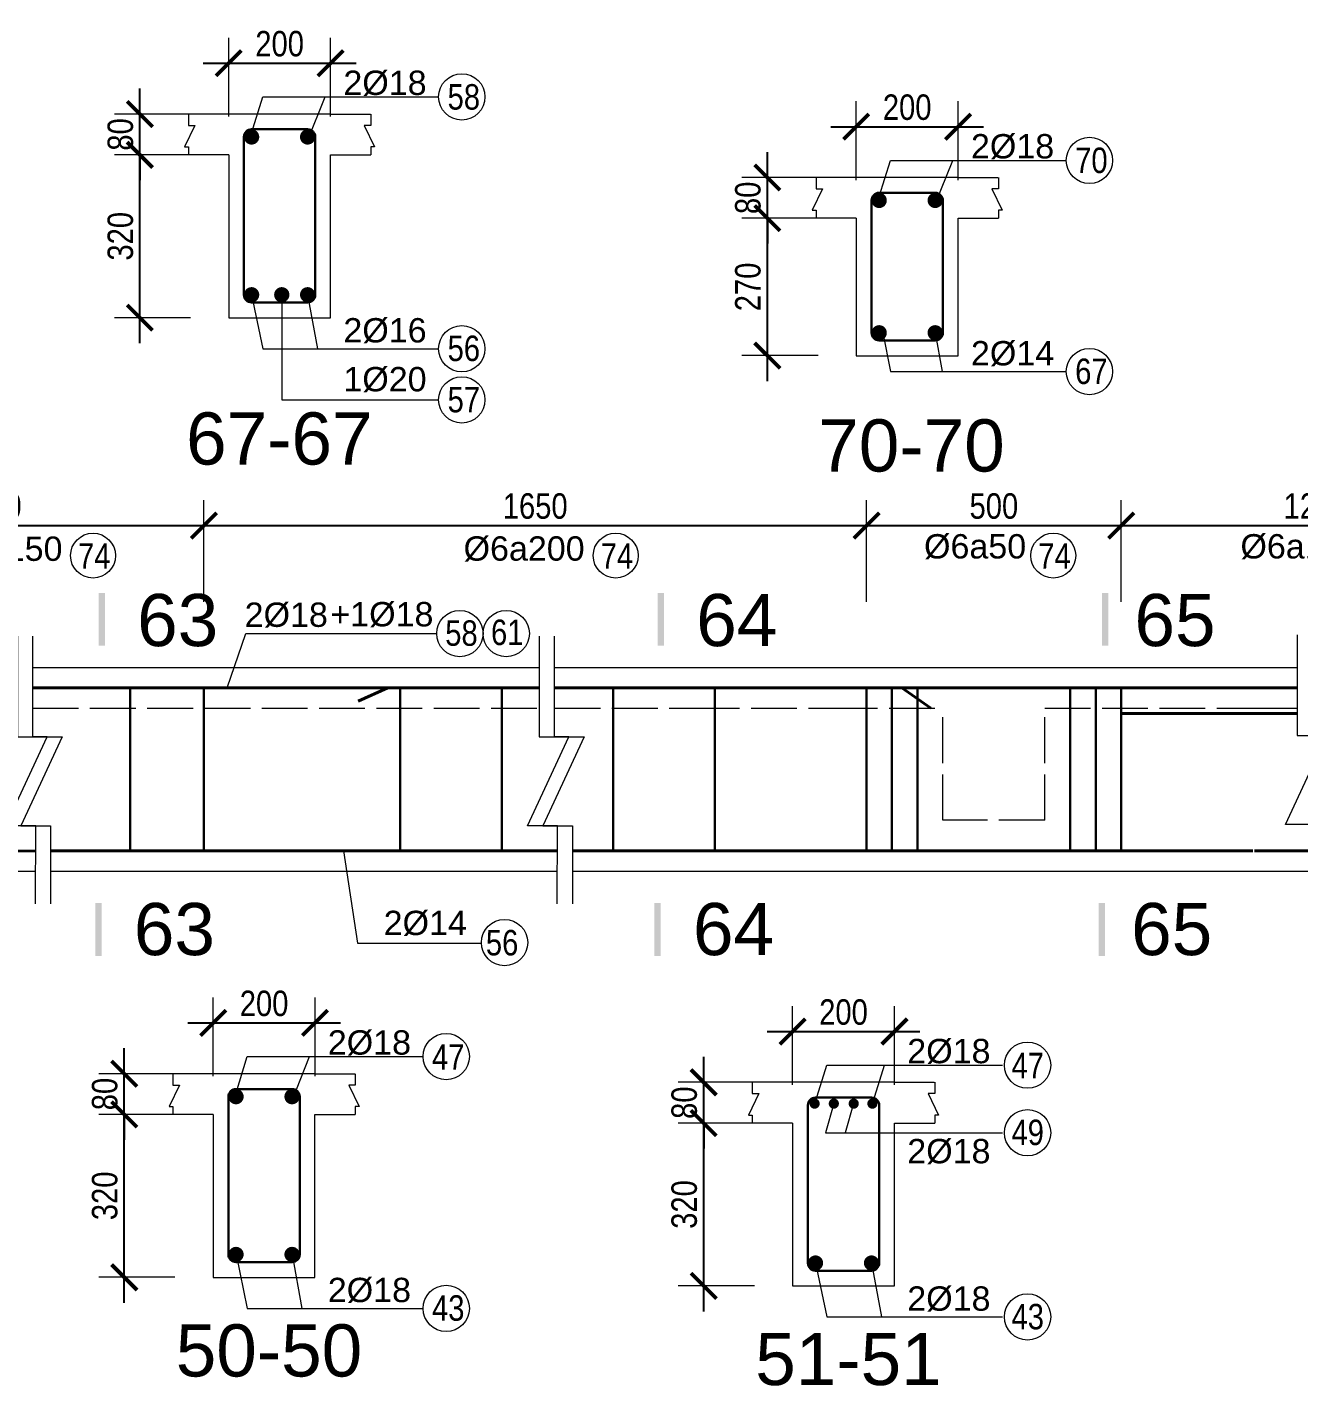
# Model space of a CAD drawing. Header units: inches. Extents: x 1604615 to 1925968, y -294302 to 52467.
# Drawn here: x 1673974 to 1683960, y -235967 to -225291 of the extents above; entities that cross this region are included whole.
import ezdxf

# ---------------------------------------------------------------- set-up
doc = ezdxf.new("R2010")
doc.units = ezdxf.units.IN
doc.header["$LTSCALE"] = 20
doc.header["$MEASUREMENT"] = 0
doc.linetypes.add('ACAD_ISO02W100', pattern=[15, 12, -3])
doc.layers.get('0').update_dxf_attribs({"lineweight": 13})
for name, color, linetype, lineweight in [('BORDER', 3, 'Continuous', 40), ('Duong bao', 4, 'Continuous', 30), ('net 0.2', 5, 'Continuous', 20), ('net dut', 7, 'Continuous', 9)]:
    doc.layers.add(name, color=color, linetype=linetype, lineweight=lineweight)
doc.layers.add('TEXT', color=9, linetype='Continuous')
doc.styles.add('chu', font='VHELVCN.TTF')
doc.styles.add('thep', font='ARIAL.TTF')
doc.dimstyles.new('tl25', dxfattribs={"dimscale": 100, "dimtxt": 2, "dimasz": 2, "dimexe": 2, "dimexo": 3, "dimgap": 0.5, "dimtad": 1, "dimdec": 0, "dimlfac": 0.25, "dimdsep": 46, "dimtxsty": 'chu', "dimblk": 'ARCHTICK', "dimcen": 8, "dimdle": 2, "dimclrd": 1, "dimclre": 1, "dimclrt": 2, "dimadec": 0, "dimazin": 0, "dimtfac": 0.1, "dimtdec": 0, "dimtix": 1, "dimtmove": 2, "dimatfit": 3, "dimldrblk": 'ARCHTICK', "dimfxl": 6, "dimfxlon": 1, "dimtolj": 1, "dimlwe": -1, "dimarcsym": 0})

# ---------------------------------------------------------------- blocks, each defined once
blk = doc.blocks.new('kk')
at = {"ltscale": 0.1}
for p, q in [((-71, 1140), (-71, 350)), ((49, 350), (49, 1140)), ((-162, -350), (162, 350)), ((-71, 350), (281, 350)), ((281, 350), (-44, -350)), ((162, 350), (49, 350)), ((73, -350), (-162, -350)), ((-44, -350), (189, -350)), ((71, -962), (73, -350)), ((189, -350), (189, -962))]:
    blk.add_line(p, q, dxfattribs=at)
blk = doc.blocks.new('_ArchTick')
at = {"color": 0, "linetype": 'ByBlock', "const_width": 0.15}
blk.add_lwpolyline([(-0.5, -0.5), (0.5, 0.5)], dxfattribs=at)
blk = doc.blocks.new('*D127')
at = {"color": 1}
for p, q in [((1671990, -229807), (1671990, -229007)), ((1675361, -229807), (1675361, -229007))]:
    blk.add_line(p, q, dxfattribs=at)
at = {"color": 1, "lineweight": -2}
blk.add_line((1671790, -229207), (1675561, -229207), dxfattribs=at)
at = {"layer": 'Defpoints', "color": 0}
for p in [(1675361, -229207), (1671990, -230323), (1675361, -230323)]:
    blk.add_point(p, dxfattribs=at)
at = {"color": 1, "lineweight": -2, "xscale": 200, "yscale": 200, "zscale": 200, "rotation": 180}
blk.add_blockref('_ArchTick', (1671990, -229207), dxfattribs=at)
at = {"color": 1, "lineweight": -2, "xscale": 200, "yscale": 200, "zscale": 200}
blk.add_blockref('_ArchTick', (1675361, -229207), dxfattribs=at)
at = {"color": 2, "insert": (1673675, -229055), "char_height": 200, "attachment_point": 5, "style": 'chu'}
blk.add_mtext('\\A1;1200', dxfattribs=at)
blk = doc.blocks.new('*D342')
at = {"color": 1}
for p, q in [((1675361, -229807), (1675361, -229007)), ((1680565, -229807), (1680565, -229007))]:
    blk.add_line(p, q, dxfattribs=at)
at = {"color": 1, "lineweight": -2}
blk.add_line((1675161, -229207), (1680765, -229207), dxfattribs=at)
at = {"layer": 'Defpoints', "color": 0}
for p in [(1680565, -229207), (1675361, -230323), (1680565, -231763)]:
    blk.add_point(p, dxfattribs=at)
at = {"color": 1, "lineweight": -2, "xscale": 200, "yscale": 200, "zscale": 200, "rotation": 180}
blk.add_blockref('_ArchTick', (1675361, -229207), dxfattribs=at)
at = {"color": 1, "lineweight": -2, "xscale": 200, "yscale": 200, "zscale": 200}
blk.add_blockref('_ArchTick', (1680565, -229207), dxfattribs=at)
at = {"color": 2, "insert": (1677963, -229055), "char_height": 200, "attachment_point": 5, "style": 'chu'}
blk.add_mtext('\\A1;1650', dxfattribs=at)
blk = doc.blocks.new('*D343')
at = {"color": 1}
for p, q in [((1680565, -229807), (1680565, -229007)), ((1682565, -229807), (1682565, -229007))]:
    blk.add_line(p, q, dxfattribs=at)
at = {"color": 1, "lineweight": -2}
blk.add_line((1680365, -229207), (1682765, -229207), dxfattribs=at)
at = {"layer": 'Defpoints', "color": 0}
for p in [(1682565, -229207), (1680565, -231763), (1682565, -231763)]:
    blk.add_point(p, dxfattribs=at)
at = {"color": 1, "lineweight": -2, "xscale": 200, "yscale": 200, "zscale": 200, "rotation": 180}
blk.add_blockref('_ArchTick', (1680565, -229207), dxfattribs=at)
at = {"color": 1, "lineweight": -2, "xscale": 200, "yscale": 200, "zscale": 200}
blk.add_blockref('_ArchTick', (1682565, -229207), dxfattribs=at)
at = {"color": 2, "insert": (1681565, -229055), "char_height": 200, "attachment_point": 5, "style": 'chu'}
blk.add_mtext('\\A1;500', dxfattribs=at)
blk = doc.blocks.new('*D344')
at = {"color": 1}
for p, q in [((1682565, -229807), (1682565, -229007)), ((1685625, -229807), (1685625, -229007))]:
    blk.add_line(p, q, dxfattribs=at)
at = {"color": 1, "lineweight": -2}
blk.add_line((1682365, -229207), (1685825, -229207), dxfattribs=at)
at = {"layer": 'Defpoints', "color": 0}
for p in [(1685625, -229207), (1685625, -230323), (1682565, -231763)]:
    blk.add_point(p, dxfattribs=at)
at = {"color": 1, "lineweight": -2, "xscale": 200, "yscale": 200, "zscale": 200, "rotation": 180}
blk.add_blockref('_ArchTick', (1682565, -229207), dxfattribs=at)
at = {"color": 1, "lineweight": -2, "xscale": 200, "yscale": 200, "zscale": 200}
blk.add_blockref('_ArchTick', (1685625, -229207), dxfattribs=at)
at = {"color": 2, "insert": (1684095, -229055), "char_height": 200, "attachment_point": 5, "style": 'chu'}
blk.add_mtext('\\A1;1200', dxfattribs=at)
blk = doc.blocks.new('*D221')
at = {"color": 1}
for p, q in [((1675434, -233534), (1675434, -232915)), ((1676234, -233534), (1676234, -232915))]:
    blk.add_line(p, q, dxfattribs=at)
at = {"color": 1, "lineweight": -2}
blk.add_line((1675234, -233115), (1676434, -233115), dxfattribs=at)
at = {"layer": 'Defpoints', "color": 0}
for p in [(1676234, -233115), (1675434, -233834), (1676234, -233834)]:
    blk.add_point(p, dxfattribs=at)
at = {"color": 1, "lineweight": -2, "xscale": 200, "yscale": 200, "zscale": 200, "rotation": 180}
blk.add_blockref('_ArchTick', (1675434, -233115), dxfattribs=at)
at = {"color": 1, "lineweight": -2, "xscale": 200, "yscale": 200, "zscale": 200}
blk.add_blockref('_ArchTick', (1676234, -233115), dxfattribs=at)
at = {"color": 2, "insert": (1675834, -232963), "char_height": 200, "attachment_point": 5, "style": 'chu'}
blk.add_mtext('\\A1;200', dxfattribs=at)
blk = doc.blocks.new('*D222')
at = {"color": 1, "lineweight": -2}
blk.add_line((1674736, -235314), (1674736, -233634), dxfattribs=at)
at = {"color": 1}
for p, q in [((1675134, -233834), (1674536, -233834)), ((1675134, -235114), (1674536, -235114))]:
    blk.add_line(p, q, dxfattribs=at)
at = {"layer": 'Defpoints', "color": 0}
for p in [(1674736, -233834), (1675434, -233834), (1675434, -235114)]:
    blk.add_point(p, dxfattribs=at)
at = {"color": 1, "lineweight": -2, "xscale": 200, "yscale": 200, "zscale": 200}
for p, rotation in [((1674736, -233834), 90), ((1674736, -235114), 270)]:
    blk.add_blockref('_ArchTick', p, dxfattribs=dict(at, rotation=rotation))
at = {"color": 2, "insert": (1674583, -234474), "char_height": 200, "attachment_point": 5, "rotation": 90, "style": 'chu'}
blk.add_mtext('\\A1;320', dxfattribs=at)
blk = doc.blocks.new('*D223')
at = {"color": 1, "lineweight": -2}
for p, q in [((1674736, -233514), (1674736, -233314)), ((1674736, -233834), (1674736, -233514)), ((1674736, -233834), (1674736, -234034))]:
    blk.add_line(p, q, dxfattribs=at)
at = {"color": 1}
for p, q in [((1675134, -233514), (1674536, -233514)), ((1675134, -233834), (1674536, -233834))]:
    blk.add_line(p, q, dxfattribs=at)
at = {"layer": 'Defpoints', "color": 0}
for p in [(1674736, -233514), (1675434, -233514), (1675434, -233834)]:
    blk.add_point(p, dxfattribs=at)
at = {"color": 1, "lineweight": -2, "xscale": 200, "yscale": 200, "zscale": 200}
for p, rotation in [((1674736, -233514), 270), ((1674736, -233834), 90)]:
    blk.add_blockref('_ArchTick', p, dxfattribs=dict(at, rotation=rotation))
at = {"color": 2, "insert": (1674583, -233674), "char_height": 200, "attachment_point": 5, "rotation": 90, "style": 'chu'}
blk.add_mtext('\\A1;80', dxfattribs=at)
blk = doc.blocks.new('*D224')
at = {"color": 1}
for p, q in [((1679984, -233602), (1679984, -232983)), ((1680784, -233602), (1680784, -232983))]:
    blk.add_line(p, q, dxfattribs=at)
at = {"color": 1, "lineweight": -2}
blk.add_line((1679784, -233183), (1680984, -233183), dxfattribs=at)
at = {"layer": 'Defpoints', "color": 0}
for p in [(1680784, -233183), (1679984, -233902), (1680784, -233902)]:
    blk.add_point(p, dxfattribs=at)
at = {"color": 1, "lineweight": -2, "xscale": 200, "yscale": 200, "zscale": 200, "rotation": 180}
blk.add_blockref('_ArchTick', (1679984, -233183), dxfattribs=at)
at = {"color": 1, "lineweight": -2, "xscale": 200, "yscale": 200, "zscale": 200}
blk.add_blockref('_ArchTick', (1680784, -233183), dxfattribs=at)
at = {"color": 2, "insert": (1680384, -233031), "char_height": 200, "attachment_point": 5, "style": 'chu'}
blk.add_mtext('\\A1;200', dxfattribs=at)
blk = doc.blocks.new('*D225')
at = {"color": 1, "lineweight": -2}
blk.add_line((1679286, -235382), (1679286, -233702), dxfattribs=at)
at = {"color": 1}
for p, q in [((1679684, -233902), (1679086, -233902)), ((1679684, -235182), (1679086, -235182))]:
    blk.add_line(p, q, dxfattribs=at)
at = {"layer": 'Defpoints', "color": 0}
for p in [(1679286, -233902), (1679984, -233902), (1679984, -235182)]:
    blk.add_point(p, dxfattribs=at)
at = {"color": 1, "lineweight": -2, "xscale": 200, "yscale": 200, "zscale": 200}
for p, rotation in [((1679286, -233902), 90), ((1679286, -235182), 270)]:
    blk.add_blockref('_ArchTick', p, dxfattribs=dict(at, rotation=rotation))
at = {"color": 2, "insert": (1679134, -234542), "char_height": 200, "attachment_point": 5, "rotation": 90, "style": 'chu'}
blk.add_mtext('\\A1;320', dxfattribs=at)
blk = doc.blocks.new('*D226')
at = {"color": 1, "lineweight": -2}
for p, q in [((1679286, -233582), (1679286, -233382)), ((1679286, -233902), (1679286, -233582)), ((1679286, -233902), (1679286, -234102))]:
    blk.add_line(p, q, dxfattribs=at)
at = {"color": 1}
for p, q in [((1679684, -233582), (1679086, -233582)), ((1679684, -233902), (1679086, -233902))]:
    blk.add_line(p, q, dxfattribs=at)
at = {"layer": 'Defpoints', "color": 0}
for p in [(1679286, -233582), (1679984, -233582), (1679984, -233902)]:
    blk.add_point(p, dxfattribs=at)
at = {"color": 1, "lineweight": -2, "xscale": 200, "yscale": 200, "zscale": 200}
for p, rotation in [((1679286, -233582), 270), ((1679286, -233902), 90)]:
    blk.add_blockref('_ArchTick', p, dxfattribs=dict(at, rotation=rotation))
at = {"color": 2, "insert": (1679134, -233742), "char_height": 200, "attachment_point": 5, "rotation": 90, "style": 'chu'}
blk.add_mtext('\\A1;80', dxfattribs=at)
blk = doc.blocks.new('*D263')
at = {"color": 1}
for p, q in [((1680484, -226492), (1680484, -225873)), ((1681284, -226492), (1681284, -225873))]:
    blk.add_line(p, q, dxfattribs=at)
at = {"color": 1, "lineweight": -2}
blk.add_line((1680284, -226073), (1681484, -226073), dxfattribs=at)
at = {"layer": 'Defpoints', "color": 0}
for p in [(1681284, -226073), (1680484, -226792), (1681284, -226792)]:
    blk.add_point(p, dxfattribs=at)
at = {"color": 1, "lineweight": -2, "xscale": 200, "yscale": 200, "zscale": 200, "rotation": 180}
blk.add_blockref('_ArchTick', (1680484, -226073), dxfattribs=at)
at = {"color": 1, "lineweight": -2, "xscale": 200, "yscale": 200, "zscale": 200}
blk.add_blockref('_ArchTick', (1681284, -226073), dxfattribs=at)
at = {"color": 2, "insert": (1680884, -225921), "char_height": 200, "attachment_point": 5, "style": 'chu'}
blk.add_mtext('\\A1;200', dxfattribs=at)
blk = doc.blocks.new('*D264')
at = {"color": 1, "lineweight": -2}
blk.add_line((1679786, -228072), (1679786, -226592), dxfattribs=at)
at = {"color": 1}
for p, q in [((1680184, -226792), (1679586, -226792)), ((1680184, -227872), (1679586, -227872))]:
    blk.add_line(p, q, dxfattribs=at)
at = {"layer": 'Defpoints', "color": 0}
for p in [(1679786, -226792), (1680484, -226792), (1680484, -227872)]:
    blk.add_point(p, dxfattribs=at)
at = {"color": 1, "lineweight": -2, "xscale": 200, "yscale": 200, "zscale": 200}
for p, rotation in [((1679786, -226792), 90), ((1679786, -227872), 270)]:
    blk.add_blockref('_ArchTick', p, dxfattribs=dict(at, rotation=rotation))
at = {"color": 2, "insert": (1679634, -227332), "char_height": 200, "attachment_point": 5, "rotation": 90, "style": 'chu'}
blk.add_mtext('\\A1;270', dxfattribs=at)
blk = doc.blocks.new('*D265')
at = {"color": 1, "lineweight": -2}
for p, q in [((1679786, -226472), (1679786, -226272)), ((1679786, -226792), (1679786, -226472)), ((1679786, -226792), (1679786, -226992))]:
    blk.add_line(p, q, dxfattribs=at)
at = {"color": 1}
for p, q in [((1680184, -226472), (1679586, -226472)), ((1680184, -226792), (1679586, -226792))]:
    blk.add_line(p, q, dxfattribs=at)
at = {"layer": 'Defpoints', "color": 0}
for p in [(1679786, -226472), (1680484, -226472), (1680484, -226792)]:
    blk.add_point(p, dxfattribs=at)
at = {"color": 1, "lineweight": -2, "xscale": 200, "yscale": 200, "zscale": 200}
for p, rotation in [((1679786, -226472), 270), ((1679786, -226792), 90)]:
    blk.add_blockref('_ArchTick', p, dxfattribs=dict(at, rotation=rotation))
at = {"color": 2, "insert": (1679634, -226632), "char_height": 200, "attachment_point": 5, "rotation": 90, "style": 'chu'}
blk.add_mtext('\\A1;80', dxfattribs=at)
blk = doc.blocks.new('*D296')
at = {"color": 1}
for p, q in [((1675556, -225994), (1675556, -225374)), ((1676356, -225994), (1676356, -225374))]:
    blk.add_line(p, q, dxfattribs=at)
at = {"color": 1, "lineweight": -2}
blk.add_line((1675356, -225574), (1676556, -225574), dxfattribs=at)
at = {"layer": 'Defpoints', "color": 0}
for p in [(1676356, -225574), (1675556, -226294), (1676356, -226294)]:
    blk.add_point(p, dxfattribs=at)
at = {"color": 1, "lineweight": -2, "xscale": 200, "yscale": 200, "zscale": 200, "rotation": 180}
blk.add_blockref('_ArchTick', (1675556, -225574), dxfattribs=at)
at = {"color": 1, "lineweight": -2, "xscale": 200, "yscale": 200, "zscale": 200}
blk.add_blockref('_ArchTick', (1676356, -225574), dxfattribs=at)
at = {"color": 2, "insert": (1675956, -225422), "char_height": 200, "attachment_point": 5, "style": 'chu'}
blk.add_mtext('\\A1;200', dxfattribs=at)
blk = doc.blocks.new('*D297')
at = {"color": 1, "lineweight": -2}
blk.add_line((1674858, -227774), (1674858, -226094), dxfattribs=at)
at = {"color": 1}
for p, q in [((1675256, -226294), (1674658, -226294)), ((1675256, -227574), (1674658, -227574))]:
    blk.add_line(p, q, dxfattribs=at)
at = {"layer": 'Defpoints', "color": 0}
for p in [(1674858, -226294), (1675556, -226294), (1675556, -227574)]:
    blk.add_point(p, dxfattribs=at)
at = {"color": 1, "lineweight": -2, "xscale": 200, "yscale": 200, "zscale": 200}
for p, rotation in [((1674858, -226294), 90), ((1674858, -227574), 270)]:
    blk.add_blockref('_ArchTick', p, dxfattribs=dict(at, rotation=rotation))
at = {"color": 2, "insert": (1674706, -226934), "char_height": 200, "attachment_point": 5, "rotation": 90, "style": 'chu'}
blk.add_mtext('\\A1;320', dxfattribs=at)
blk = doc.blocks.new('*D298')
at = {"color": 1, "lineweight": -2}
for p, q in [((1674858, -225974), (1674858, -225774)), ((1674858, -226294), (1674858, -225974)), ((1674858, -226294), (1674858, -226494))]:
    blk.add_line(p, q, dxfattribs=at)
at = {"color": 1}
for p, q in [((1675256, -225974), (1674658, -225974)), ((1675256, -226294), (1674658, -226294))]:
    blk.add_line(p, q, dxfattribs=at)
at = {"layer": 'Defpoints', "color": 0}
for p in [(1674858, -225974), (1675556, -225974), (1675556, -226294)]:
    blk.add_point(p, dxfattribs=at)
at = {"color": 1, "lineweight": -2, "xscale": 200, "yscale": 200, "zscale": 200}
for p, rotation in [((1674858, -225974), 270), ((1674858, -226294), 90)]:
    blk.add_blockref('_ArchTick', p, dxfattribs=dict(at, rotation=rotation))
at = {"color": 2, "insert": (1674706, -226134), "char_height": 200, "attachment_point": 5, "rotation": 90, "style": 'chu'}
blk.add_mtext('\\A1;80', dxfattribs=at)

msp = doc.modelspace()

# ---------------------------------------------------------------- linework, layer by layer
for p, q in [((1675555.9, -225973.7), (1675243.5, -225973.7)), ((1676355.9, -225973.7), (1675555.9, -225973.7)), ((1676355.9, -225973.7), (1676668.3, -225973.7)), ((1675555.9, -226293.7), (1675239.9, -226293.7)), ((1675555.9, -226293.7), (1675555.9, -227573.7)), ((1676355.9, -227573.7), (1676355.9, -226293.7)), ((1676355.9, -226293.7), (1676671.9, -226293.7)), ((1680484.2, -226472.4), (1680171.8, -226472.4)), ((1681284.2, -226472.4), (1680484.2, -226472.4)), ((1681284.2, -226472.4), (1681596.6, -226472.4)), ((1680484.2, -226792.4), (1680168.2, -226792.4)), ((1680484.2, -226792.4), (1680484.2, -227872.4)), ((1681284.2, -227872.4), (1681284.2, -226792.4)), ((1681284.2, -226792.4), (1681600.2, -226792.4)), ((1675972.9, -227393.7), (1675972.9, -228220)), ((1675555.9, -227573.7), (1676355.9, -227573.7)), ((1680484.2, -227872.4), (1681284.2, -227872.4)), ((1675972.9, -228220), (1677203.3, -228220)), ((1676458.1, -231763.2), (1676568.2, -232487.4)), ((1676568.2, -232487.4), (1677540.5, -232487.4)), ((1680164.1, -233732), (1680252.8, -233447.2)), ((1680252.8, -233447.2), (1681633, -233447.2)), ((1680617.2, -233732), (1680705.9, -233447.2)), ((1675433.5, -233514.5), (1675121.1, -233514.5)), ((1676233.5, -233514.5), (1675433.5, -233514.5)), ((1676233.5, -233514.5), (1676545.9, -233514.5)), ((1679984.1, -233582), (1679671.7, -233582)), ((1680784.1, -233582), (1679984.1, -233582)), ((1680784.1, -233582), (1681096.5, -233582)), ((1680308, -233749.4), (1680242.5, -233977.7)), ((1680461.7, -233749.4), (1680396.2, -233977.7)), ((1675433.5, -233834.5), (1675117.5, -233834.5)), ((1675433.5, -233834.5), (1675433.5, -235114.5)), ((1676233.5, -235114.5), (1676233.5, -233834.5)), ((1676233.5, -233834.5), (1676549.5, -233834.5)), ((1679984.1, -233902), (1679668.1, -233902)), ((1679984.1, -233902), (1679984.1, -235182)), ((1680784.1, -235182), (1680784.1, -233902)), ((1680784.1, -233902), (1681100.1, -233902)), ((1680242.5, -233977.7), (1681633, -233977.7)), ((1675433.5, -235114.5), (1676233.5, -235114.5)), ((1679984.1, -235182), (1680784.1, -235182))]:
    msp.add_line(p, q)
at = {"ltscale": 0.1}
for p, q in [((1677995, -230076.8), (1677995, -230866.5)), ((1678115, -230866.5), (1678115, -230076.8)), ((1683946.2, -230066.2), (1683946.2, -230855.9)), ((1677903.3, -231567), (1678228.2, -230866.5)), ((1677995, -230866.5), (1678346.7, -230866.5)), ((1678346.7, -230866.5), (1678021.8, -231567)), ((1678228.2, -230866.5), (1678115, -230866.5)), ((1683854.5, -231556.4), (1684179.4, -230855.9)), ((1683946.2, -230855.9), (1684297.9, -230855.9)), ((1684089.6, -231556.4), (1683854.5, -231556.4)), ((1678138.4, -231567), (1677903.3, -231567)), ((1678021.8, -231567), (1678255, -231567)), ((1678136.3, -232179), (1678138.4, -231567)), ((1678255, -231567), (1678255, -232179)), ((1672089.7, -231923.2), (1674039.9, -231923.2)), ((1674157.8, -231923.2), (1678137.2, -231923.2)), ((1678255, -231923.2), (1680291.9, -231923.2)), ((1680291.9, -231923.2), (1683598.6, -231923.2)), ((1683598.6, -231923.2), (1684088.3, -231923.3))]:
    msp.add_line(p, q, dxfattribs=at)
for points in [[(1675735.9, -226123.7), (1675824.6, -225838.9), (1677204.8, -225838.9)], [(1676175.9, -226183.7), (1676313.9, -225838.9)], [(1675239.9, -225973.7), (1675239.9, -226062.4), (1675290.8, -226062.4), (1675210.1, -226230.8), (1675239.9, -226230.8), (1675239.9, -226293.7)], [(1676671.9, -225973.7), (1676671.9, -226062.4), (1676621, -226062.4), (1676701.8, -226230.8), (1676671.9, -226230.8), (1676671.9, -226293.7)], [(1680664.2, -226622.4), (1680752.9, -226337.6), (1682133.1, -226337.6)], [(1681104.2, -226682.4), (1681242.2, -226337.6)], [(1680168.2, -226472.4), (1680168.2, -226561.1), (1680219.1, -226561.1), (1680138.3, -226729.5), (1680168.2, -226729.5), (1680168.2, -226792.4)], [(1681600.2, -226472.4), (1681600.2, -226561.1), (1681549.3, -226561.1), (1681630, -226729.5), (1681600.2, -226729.5), (1681600.2, -226792.4)], [(1675735.9, -227393.7), (1675824.6, -227817.3), (1677204.8, -227817.3)], [(1676175.9, -227393.7), (1676253.3, -227817.3)], [(1680694.2, -227692.4), (1680752.9, -227997.5), (1682133.1, -227997.5)], [(1681104.2, -227692.4), (1681159.9, -227997.5)], [(1675544.5, -230483.2), (1675690.5, -230056.3), (1677189.4, -230056.3)], [(1675613.5, -233664.5), (1675702.2, -233379.7), (1677082.4, -233379.7)], [(1676053.5, -233724.5), (1676191.5, -233379.7)], [(1675117.5, -233514.5), (1675117.5, -233603.2), (1675168.4, -233603.2), (1675087.6, -233771.6), (1675117.5, -233771.6), (1675117.5, -233834.5)], [(1676549.5, -233514.5), (1676549.5, -233603.2), (1676498.6, -233603.2), (1676579.4, -233771.6), (1676549.5, -233771.6), (1676549.5, -233834.5)], [(1679668.1, -233582), (1679668.1, -233670.7), (1679719, -233670.7), (1679638.2, -233839.1), (1679668.1, -233839.1), (1679668.1, -233902)], [(1681100.1, -233582), (1681100.1, -233670.7), (1681049.2, -233670.7), (1681129.9, -233839.1), (1681100.1, -233839.1), (1681100.1, -233902)], [(1675613.5, -234934.5), (1675702.2, -235358.1), (1677082.4, -235358.1)], [(1676053.5, -234934.5), (1676130.9, -235358.1)], [(1680164.1, -235002), (1680252.8, -235425.5), (1681633, -235425.5)], [(1680604.1, -235002), (1680681.5, -235425.5)]]:
    msp.add_lwpolyline(points)
for points, const_width in [([(1675705.9, -226153.7, -1), (1675765.9, -226153.7, -1)], 60), ([(1676205.9, -226153.7, 1), (1676145.9, -226153.7, 1)], 60), ([(1680634.2, -226652.4, -1), (1680694.2, -226652.4, -1)], 60), ([(1681134.2, -226652.4, 1), (1681074.2, -226652.4, 1)], 60), ([(1675705.9, -227393.7, 1), (1675765.9, -227393.7, 1)], 60), ([(1675942.9, -227393.7, 1), (1676002.9, -227393.7, 1)], 60), ([(1676205.9, -227393.7, -1), (1676145.9, -227393.7, -1)], 60), ([(1680634.2, -227692.4, 1), (1680694.2, -227692.4, 1)], 60), ([(1681134.2, -227692.4, -1), (1681074.2, -227692.4, -1)], 60), ([(1675583.5, -233694.5, -1), (1675643.5, -233694.5, -1)], 60), ([(1676083.5, -233694.5, 1), (1676023.5, -233694.5, 1)], 60), ([(1680137, -233749.4, -1.0105372), (1680177, -233749.8, -0.9895727)], 40), ([(1680288, -233749.4, -1.0105372), (1680328, -233749.8, -0.9895727)], 40), ([(1680444.3, -233749.4, -1.0105372), (1680484.3, -233749.8, -0.9895727)], 40), ([(1680631.2, -233749.4, 1.0105372), (1680591.2, -233749.8, 0.9895727)], 40), ([(1675583.5, -234934.5, 1), (1675643.5, -234934.5, 1)], 60), ([(1676083.5, -234934.5, -1), (1676023.5, -234934.5, -1)], 60), ([(1680134.1, -235002, 1), (1680194.1, -235002, 1)], 60), ([(1680634.1, -235002, -1), (1680574.1, -235002, -1)], 60)]:
    msp.add_lwpolyline(points, format="xyb", close=True, dxfattribs=dict(const_width=const_width))
for points in [[(1674016, -230323.2), (1677995, -230323.2)], [(1678115, -230323.2), (1680291.9, -230323.2)], [(1680291.9, -230323.2), (1683596.8, -230323.2)], [(1683596.8, -230323.2), (1683946.2, -230323.2)]]:
    msp.add_lwpolyline(points, dxfattribs=at)
for centre, radius in [((1677386.7, -225838.9), 181.9), ((1682315, -226337.6), 181.9), ((1677386.7, -227817.3), 181.9), ((1682315, -227997.5), 181.9), ((1677386.7, -228220), 181.9), ((1674490.5, -229443.5), 176.4), ((1678595, -229443.5), 176.4), ((1682031.5, -229443.5), 176.4), ((1677371.3, -230056.3), 181.9), ((1677735.1, -230056.3), 181.9), ((1677722.4, -232484), 181.9), ((1677264.3, -233379.7), 181.9), ((1681829.9, -233447.2), 181.9), ((1681829.9, -233977.7), 181.9), ((1677264.3, -235358.1), 181.9), ((1681829.9, -235425.5), 181.9)]:
    msp.add_circle(centre, radius)
for p in [(1680137, -233749.4), (1680137, -233749.4), (1680137, -233749.4), (1680137, -233749.4), (1680167, -233732), (1680167, -233732), (1680167, -233732), (1680167, -233732), (1680167, -233766.7), (1680167, -233766.7), (1680167, -233766.7), (1680167, -233766.7)]:
    msp.add_point(p)
for points in [[(1674583.7, -229737.1), (1674533.7, -229737.1), (1674583.7, -230151.4), (1674533.7, -230151.4)], [(1678974.2, -229737.1), (1678924.2, -229737.1), (1678974.2, -230151.4), (1678924.2, -230151.4)], [(1682463.7, -229737.1), (1682413.7, -229737.1), (1682463.7, -230151.4), (1682413.7, -230151.4)], [(1674557.8, -232173.8), (1674507.8, -232173.8), (1674557.8, -232588.1), (1674507.8, -232588.1)], [(1678948.3, -232173.8), (1678898.3, -232173.8), (1678948.3, -232588.1), (1678898.3, -232588.1)], [(1682437.9, -232173.8), (1682387.9, -232173.8), (1682437.9, -232588.1), (1682387.9, -232588.1)]]:
    msp.add_trace(points)
at = {"layer": 'BORDER', "ltscale": 0.1}
for p, q in [((1674016, -230483.2), (1677995, -230483.2)), ((1674016, -230483.2), (1676806.9, -230483.2)), ((1676806.9, -230483.2), (1676572.6, -230587.3)), ((1678115, -230483.2), (1680291.9, -230483.2)), ((1680291.9, -230483.2), (1683596.8, -230483.2)), ((1683596.8, -230483.2), (1680841.8, -230483.2)), ((1680841.8, -230483.2), (1681070.7, -230643.2)), ((1683716.8, -230483.2), (1683946.2, -230483.2)), ((1671019.3, -231770), (1674040.5, -231763.7)), ((1674157.8, -231763.2), (1678137.7, -231763.2)), ((1678255, -231763.2), (1680291.9, -231763.2)), ((1680291.9, -231763.2), (1683599.1, -231763.2)), ((1683612.6, -231763.2), (1684088.9, -231763.2))]:
    msp.add_line(p, q, dxfattribs=at)
for points in [[(1683946.2, -230483.2), (1683596.8, -230483.2)], [(1682564.8, -230683.2), (1683596.8, -230683.2)], [(1683596.8, -230683.2), (1683946.2, -230683.2)]]:
    msp.add_lwpolyline(points, dxfattribs=at)
at = {"layer": 'Duong bao'}
for p, q in [((1676175.9, -226093.7), (1675735.9, -226093.7)), ((1675675.9, -226153.7), (1675675.9, -227393.7)), ((1676235.9, -227393.7), (1676235.9, -226153.7)), ((1681104.2, -226592.4), (1680664.2, -226592.4)), ((1680604.2, -226652.4), (1680604.2, -227692.4)), ((1681164.2, -227692.4), (1681164.2, -226652.4)), ((1675735.9, -227453.7), (1676175.9, -227453.7)), ((1680664.2, -227752.4), (1681104.2, -227752.4)), ((1676053.5, -233634.5), (1675613.5, -233634.5)), ((1675553.5, -233694.5), (1675553.5, -234934.5)), ((1676113.5, -234934.5), (1676113.5, -233694.5)), ((1680104.1, -233762), (1680104.1, -235002)), ((1680604.1, -233702), (1680164.1, -233702)), ((1680664.1, -235002), (1680664.1, -233762)), ((1675613.5, -234994.5), (1676053.5, -234994.5)), ((1680164.1, -235062), (1680604.1, -235062))]:
    msp.add_line(p, q, dxfattribs=at)
at = {"layer": 'Duong bao', "ltscale": 0.1}
for p, q in [((1674781.2, -231763.2), (1674781.2, -230483.2)), ((1675360.7, -231763.2), (1675360.7, -230483.2)), ((1676901.5, -231763.5), (1676901.5, -230483.2)), ((1677701.5, -231763.2), (1677701.5, -230483.2)), ((1678574.2, -231763.5), (1678574.2, -230483.2)), ((1679374.2, -231763.5), (1679374.2, -230483.2)), ((1680564.8, -231763.5), (1680564.8, -230483.2)), ((1680764.8, -231763.5), (1680764.8, -230483.2)), ((1680964.8, -231763.5), (1680964.8, -230483.2)), ((1682164.8, -231763.5), (1682164.8, -230483.2)), ((1682364.8, -231763.5), (1682364.8, -230483.2)), ((1682564.8, -231763.5), (1682564.8, -230483.2))]:
    msp.add_line(p, q, dxfattribs=at)
at = {"layer": 'Duong bao'}
for centre, start, end in [((1675735.9, -226153.7), 90, 180), ((1676175.9, -226153.7), 0, 90), ((1680664.2, -226652.4), 90, 180), ((1681104.2, -226652.4), 0, 90), ((1675735.9, -227393.7), 180, 270), ((1676175.9, -227393.7), 270, 0), ((1680664.2, -227692.4), 180, 270), ((1681104.2, -227692.4), 270, 0), ((1675613.5, -233694.5), 90, 180), ((1676053.5, -233694.5), 0, 90), ((1680164.1, -233762), 90, 180), ((1680604.1, -233762), 0, 90), ((1675613.5, -234934.5), 180, 270), ((1676053.5, -234934.5), 270, 0), ((1680164.1, -235002), 180, 270), ((1680604.1, -235002), 270, 0)]:
    msp.add_arc(centre, 60, start, end, dxfattribs=at)
at = {"layer": 'net dut', "linetype": 'ACAD_ISO02W100', "ltscale": 1.5}
for p, q in [((1674016, -230643.2), (1677995, -230643.2)), ((1678115, -230643.2), (1679207.9, -230643.2)), ((1679207.9, -230643.2), (1680291.9, -230643.2)), ((1680291.9, -230643.2), (1681164.8, -230643.2)), ((1681164.8, -231523.2), (1681164.8, -230643.2)), ((1681964.8, -230643.2), (1683709.2, -230643.2)), ((1681964.8, -231523.2), (1681964.8, -230643.2)), ((1683612.6, -230643.2), (1683946.2, -230643.2)), ((1681964.8, -231523.2), (1681164.8, -231523.2))]:
    msp.add_line(p, q, dxfattribs=at)

# ---------------------------------------------------------------- block references
msp.add_blockref('kk', (1673968.5, -231216.8))

# ---------------------------------------------------------------- texts
at = {"layer": 'net 0.2', "style": 'chu'}
msp.add_text('56', height=200, dxfattribs=at).set_placement((1677575.7, -232584.7))
at = {"layer": 'net 0.2', "char_height": 200, "width": 363.074, "style": 'chu'}
for s, insert, attachment_point in [('58', (1677275.1, -225941.6), 7), ('70', (1682203.4, -226440.2), 7), ('56', (1677275.1, -227714.6), 1), ('67', (1682203.4, -227894.9), 1), ('57', (1677275.1, -228117.3), 1), ('74', (1674372.7, -229345.5), 1), ('74', (1678477.2, -229345.5), 1), ('74', (1681913.7, -229345.5), 1), ('58', (1677256.6, -229952), 1), ('61', (1677616.2, -229946), 1), ('47', (1677152.7, -233482.4), 7), ('47', (1681703.3, -233549.9), 7), ('49', (1681703.3, -233875.1), 1), ('43', (1677152.7, -235255.4), 1), ('43', (1681703.3, -235322.9), 1)]:
    msp.add_mtext(s, dxfattribs=dict(at, insert=insert, attachment_point=attachment_point))
at = {"layer": 'TEXT', "style": 'thep'}
for s, height, p in [('2%%C18', 191.25, (1676456.7, -225823.6)), ('2%%C18', 191.25, (1681384.9, -226322.3)), ('2%%C16', 191.25, (1676456.7, -227768.4)), ('2%%C14', 191.25, (1681384.9, -227948.6)), ('1%%C20', 191.25, (1676456.7, -228152.5)), ('67-67', 409.93, (1675221.5, -228727.9)), ('70-70', 409.93, (1680185.7, -228782.6)), ('%%C6a150', 191.25, (1673300.2, -229484.6)), ('%%C6a200', 191.25, (1677400.5, -229483)), ('%%C6a50', 191.25, (1681016.5, -229465.8)), ('%%C6a150', 191.25, (1683501.2, -229465.8)), ('63', 409.93, (1674837.1, -230154.5)), ('64', 409.93, (1679227.6, -230154.5)), ('65', 409.93, (1682668.8, -230154.5)), ('2%%C18', 191.25, (1675681.3, -230003.2)), ('+1%%C18', 191.25, (1676354.3, -229999.2)), ('63', 409.93, (1674811.2, -232582.6)), ('64', 409.93, (1679201.7, -232582.6)), ('65', 409.93, (1682642.9, -232582.6)), ('2%%C14', 191.25, (1676772.9, -232425.1)), ('2%%C18', 191.25, (1676334.3, -233364.4)), ('2%%C18', 191.25, (1680884.9, -233431.9)), ('2%%C18', 191.25, (1680884.9, -234218.1)), ('2%%C18', 191.25, (1676334.3, -235309.2)), ('2%%C18', 191.25, (1680884.9, -235376.7)), ('50-50', 409.93, (1675140.2, -235893.5)), ('51-51', 409.93, (1679690.8, -235961))]:
    msp.add_text(s, height=height, dxfattribs=at).set_placement(p)

# ---------------------------------------------------------------- dimensions: what is measured, and where the dimension line sits
for base, p1, p2, picture, middle in [((1676355.9, -225574.4), (1675555.9, -226293.7), (1676355.9, -226293.7), '*D296', (1675955.9, -225422.3)), ((1681284.2, -226073.1), (1680484.2, -226792.4), (1681284.2, -226792.4), '*D263', (1680884.2, -225920.9)), ((1682564.8, -229207.1), (1680564.8, -231763.2), (1682564.8, -231763.5), '*D343', (1681564.8, -229055)), ((1676233.5, -233115.2), (1675433.5, -233834.5), (1676233.5, -233834.5), '*D221', (1675833.5, -232963.1)), ((1680784.1, -233182.7), (1679984.1, -233902), (1680784.1, -233902), '*D224', (1680384.1, -233030.6))]:
    dim = msp.add_linear_dim(base=base, p1=p1, p2=p2, dimstyle='tl25')
    dim.commit()
    dim.dimension.update_dxf_attribs({"geometry": picture, "text_midpoint": middle})
for base, p1, p2, picture, middle in [((1674858, -225973.7), (1675555.9, -226293.7), (1675555.9, -225973.7), '*D298', (1674705.9, -226133.7)), ((1674858, -226293.7), (1675555.9, -227573.7), (1675555.9, -226293.7), '*D297', (1674705.9, -226933.7)), ((1679786.3, -226472.4), (1680484.2, -226792.4), (1680484.2, -226472.4), '*D265', (1679634.2, -226632.4)), ((1679786.3, -226792.4), (1680484.2, -227872.4), (1680484.2, -226792.4), '*D264', (1679634.2, -227332.4)), ((1674735.6, -233514.5), (1675433.5, -233834.5), (1675433.5, -233514.5), '*D223', (1674583.5, -233674.5)), ((1679286.2, -233582), (1679984.1, -233902), (1679984.1, -233582), '*D226', (1679134.1, -233742)), ((1674735.6, -233834.5), (1675433.5, -235114.5), (1675433.5, -233834.5), '*D222', (1674583.5, -234474.5)), ((1679286.2, -233902), (1679984.1, -235182), (1679984.1, -233902), '*D225', (1679134.1, -234542))]:
    dim = msp.add_linear_dim(base=base, p1=p1, p2=p2, angle=90, dimstyle='tl25')
    dim.commit()
    dim.dimension.update_dxf_attribs({"geometry": picture, "text_midpoint": middle})
for base, p1, p2, text, picture, middle in [((1675360.7, -229207.1), (1671989.7, -230323.2), (1675360.7, -230323.2), '1200', '*D127', (1673675.2, -229055)), ((1680564.8, -229207.1), (1675360.7, -230323.2), (1680564.8, -231763.2), '1650', '*D342', (1677962.8, -229055)), ((1685624.8, -229207.1), (1682564.8, -231763.5), (1685624.8, -230323.2), '1200', '*D344', (1684094.8, -229055))]:
    dim = msp.add_linear_dim(base=base, p1=p1, p2=p2, text=text, dimstyle='tl25')
    dim.commit()
    dim.dimension.update_dxf_attribs({"geometry": picture, "text_midpoint": middle})

doc.saveas('drawing.dxf')
